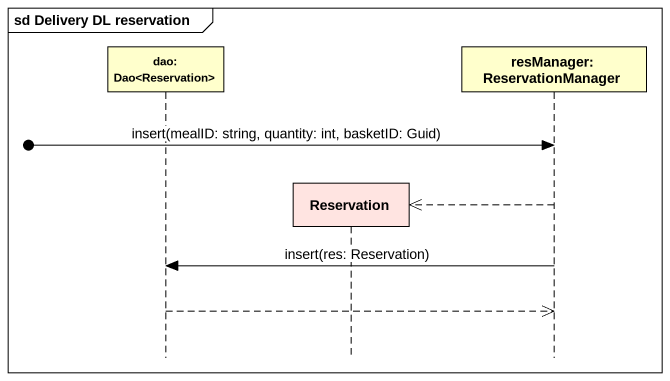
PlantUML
@startuml
mainframe sd Delivery DL reservation
hide footbox
participant "dao: Dao<Reservation>" as dao_Dao_Reservation
participant Reservation #FFE4E1
participant "resManager: ReservationManager" as resManager

[o-> resManager : insert(mealID: string, quantity: int, basketID: Guid)
resManager -->> Reservation **
resManager -> dao_Dao_Reservation : insert(res: Reservation)
dao_Dao_Reservation -->> resManager
@enduml
